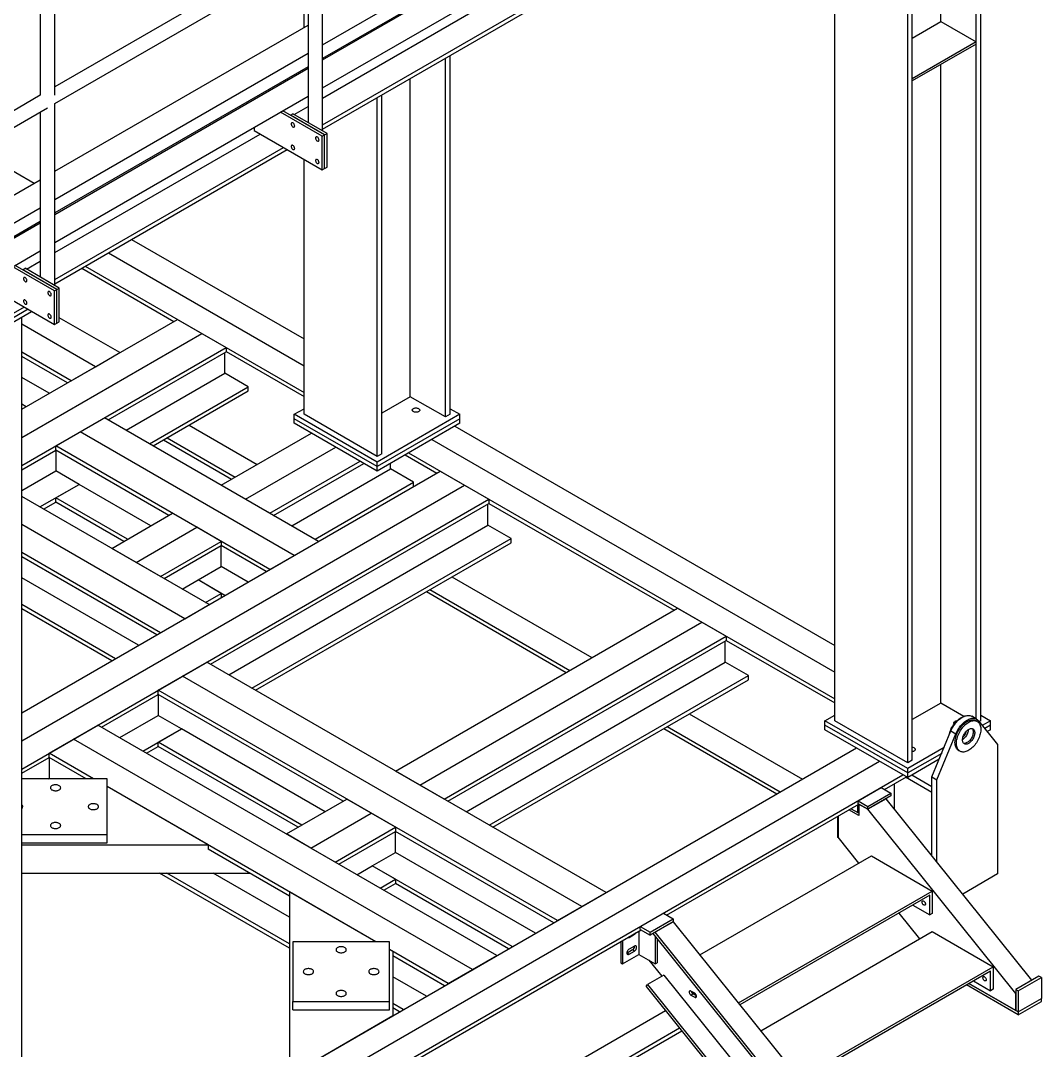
# Model space of a CAD drawing. Header units: millimetres. Extents: x 0 to 16187, y -20471 to 6290.
# Drawn here: x 320.3 to 468.6, y 1757.3 to 1906.9 of the extents above; entities that cross this region are included whole.
import ezdxf

# ---------------------------------------------------------------- set-up
doc = ezdxf.new("R2010")
doc.units = ezdxf.units.MM

msp = doc.modelspace()

# ---------------------------------------------------------------- linework, layer by layer
at = {"color": 7, "linetype": 'Continuous', "lineweight": 25}
for p, q in [((459.76472, 1805.19627), (459.76472, 1944.17165)), ((459.09297, 1805.47382), (459.09297, 1943.78385)), ((449.82987, 1799.461), (449.82987, 1938.43638)), ((449.15812, 1799.07321), (449.15812, 1938.04858)), ((438.55152, 1805.19627), (438.55152, 1932.00764)), ((364.163, 1903.35227), (400.94387, 1924.58541)), ((400.94387, 1922.61063), (364.163, 1901.37749)), ((364.163, 1901.17339), (400.94387, 1922.40653)), ((453.98412, 1906.72249), (453.98412, 1920.82919)), ((362.053, 1918.48021), (325.27212, 1897.24706)), ((364.163, 1897.09068), (400.94387, 1918.32383)), ((364.163, 1890.86198), (364.163, 1917.26193)), ((325.27212, 1894.81071), (363.10791, 1916.65284)), ((361.47688, 1905.88364), (361.47688, 1915.71127)), ((362.053, 1916.04385), (362.053, 1892.08006)), ((325.27212, 1896.02898), (325.27212, 1915.22423)), ((323.16212, 1914.00615), (323.16212, 1896.02898)), ((364.163, 1895.61557), (393.98626, 1912.83217)), ((364.163, 1891.71722), (397.36269, 1910.883)), ((364.163, 1891.10482), (397.89311, 1910.5768)), ((449.82987, 1904.32429), (453.98412, 1906.72249)), ((453.98412, 1906.72249), (459.09297, 1903.77322)), ((325.27212, 1884.98308), (362.053, 1906.21623)), ((459.09297, 1903.77322), (449.82987, 1898.42575)), ((459.09297, 1903.4466), (459.09297, 1903.77322)), ((459.09297, 1903.4466), (449.82987, 1898.09913)), ((325.27212, 1880.90104), (362.053, 1902.13419)), ((382.01833, 1849.30271), (382.01833, 1901.41248)), ((382.69008, 1849.69051), (382.69008, 1901.80028)), ((362.053, 1900.15941), (325.27212, 1878.92626)), ((325.27212, 1878.72216), (362.053, 1899.95531)), ((453.98412, 1807.75775), (453.98412, 1900.49733)), ((376.90949, 1852.25199), (376.90949, 1898.46321)), ((449.82987, 1898.09913), (449.82987, 1898.42575)), ((323.16212, 1896.02898), (312.86616, 1890.08525)), ((325.27212, 1874.63946), (362.053, 1895.8726)), ((325.27212, 1868.41076), (325.27212, 1894.81071)), ((372.08348, 1843.56745), (372.08348, 1895.67722)), ((372.75523, 1843.95524), (372.75523, 1896.06501)), ((313.92108, 1888.25789), (324.21704, 1894.20162)), ((323.16212, 1893.59263), (323.16212, 1869.62884)), ((364.11085, 1890.07568), (358.06109, 1893.56813)), ((364.46441, 1890.27978), (358.41465, 1893.77223)), ((359.51466, 1893.13721), (359.86821, 1893.34131)), ((364.81796, 1890.48388), (359.86821, 1893.34131)), ((360.04582, 1893.23878), (362.053, 1894.39749)), ((364.46441, 1890.27978), (359.51466, 1893.13721)), ((325.27212, 1873.16435), (355.09538, 1890.38095)), ((354.21136, 1891.34572), (354.21136, 1890.89129)), ((354.21136, 1890.89129), (364.11085, 1885.17643)), ((364.11085, 1890.07568), (364.46441, 1890.27978)), ((364.46441, 1890.27978), (364.81796, 1890.48388)), ((364.46441, 1885.38053), (364.46441, 1890.27978)), ((364.81796, 1885.58464), (364.81796, 1890.48388)), ((364.11085, 1885.17643), (364.11085, 1890.07568)), ((313.76593, 1888.17311), (322.28197, 1883.2569)), ((325.27212, 1869.266), (358.47182, 1888.43178)), ((325.27212, 1868.65359), (359.00224, 1888.12557)), ((361.47688, 1849.69051), (361.47688, 1886.69699)), ((364.11085, 1885.17643), (364.46441, 1885.38053)), ((364.46441, 1885.38053), (364.81796, 1885.58464)), ((309.85808, 1876.08475), (323.16212, 1883.76501)), ((308.57999, 1871.26488), (323.16212, 1879.68297)), ((323.16212, 1877.70819), (313.21684, 1871.9669)), ((313.39362, 1871.86485), (323.16212, 1877.50409)), ((336.42526, 1875.09216), (361.47688, 1860.63016)), ((313.39362, 1867.78214), (323.16212, 1873.42138)), ((333.05943, 1873.14911), (361.47688, 1856.74406)), ((325.21998, 1867.62445), (319.17022, 1871.1169)), ((325.57353, 1867.82856), (319.52377, 1871.32101)), ((320.62379, 1870.68598), (320.97734, 1870.89009)), ((325.92709, 1868.03266), (320.97734, 1870.89009)), ((321.15495, 1870.78755), (323.16212, 1871.94627)), ((329.18086, 1870.91006), (342.56523, 1863.18343)), ((329.6936, 1871.20606), (361.47688, 1852.85796)), ((325.57353, 1867.82856), (320.62379, 1870.68598)), ((315.32048, 1868.44007), (325.21998, 1862.72521)), ((325.57353, 1867.82856), (325.92709, 1868.03266)), ((325.92709, 1863.13341), (325.92709, 1868.03266)), ((325.21998, 1867.62445), (325.57353, 1867.82856)), ((325.21998, 1862.72521), (325.21998, 1867.62445)), ((325.57353, 1862.92931), (325.57353, 1867.82856)), ((320.81847, 1865.26615), (309.85808, 1858.93885)), ((321.38425, 1864.93953), (309.85808, 1858.28562)), ((321.8789, 1864.57185), (309.85808, 1857.63239)), ((320.46469, 1724.78007), (320.46469, 1863.75545)), ((320.46469, 1850.42506), (343.07796, 1863.47943)), ((321.8789, 1864.57185), (321.8789, 1864.65397)), ((334.71289, 1858.65038), (325.92709, 1863.72231)), ((343.07796, 1863.47943), (346.6135, 1861.43841)), ((331.17735, 1856.60935), (320.46469, 1862.79365)), ((325.21998, 1862.72521), (325.57353, 1862.92931)), ((325.57353, 1862.92931), (325.92709, 1863.13341)), ((320.46469, 1846.34302), (346.6135, 1861.43841)), ((346.6135, 1861.43841), (350.14903, 1859.39739)), ((320.46469, 1842.26098), (350.14903, 1859.39739)), ((350.14903, 1859.39739), (350.14903, 1858.78498)), ((327.64182, 1854.56833), (320.46469, 1858.71161)), ((327.1114, 1854.26213), (320.46469, 1858.0992)), ((331.17735, 1856.60935), (334.71289, 1858.65038)), ((333.01592, 1848.89425), (350.14903, 1858.78498)), ((349.97932, 1855.64477), (349.97932, 1858.68701)), ((350.14903, 1858.8054), (361.47688, 1852.26597)), ((327.64182, 1854.56833), (331.17735, 1856.60935)), ((324.47645, 1852.74101), (320.46469, 1855.05695)), ((335.65087, 1847.37312), (349.97932, 1855.64477)), ((353.35576, 1853.69559), (349.97932, 1855.64477)), ((339.0273, 1845.42395), (353.35576, 1853.69559)), ((339.55772, 1845.11775), (353.35576, 1853.08319)), ((353.35576, 1853.08319), (353.35576, 1853.69559)), ((376.90949, 1852.25199), (372.75523, 1849.85379)), ((382.01833, 1849.30271), (376.90949, 1852.25199)), ((321.10002, 1850.79183), (320.46469, 1851.1586)), ((320.5696, 1850.48563), (320.46469, 1850.5462)), ((360.06267, 1849.69051), (361.47688, 1850.50692)), ((382.69008, 1850.50692), (384.1043, 1849.69051)), ((328.94997, 1847.15943), (332.4855, 1849.20045)), ((363.5982, 1831.23947), (332.4855, 1849.20045)), ((360.06267, 1849.03728), (360.06267, 1849.69051)), ((372.08348, 1842.75104), (360.06267, 1849.69051)), ((372.08348, 1842.09781), (360.06267, 1849.03728)), ((360.06267, 1848.38404), (360.06267, 1849.03728)), ((372.08348, 1843.56745), (361.47688, 1849.69051)), ((384.1043, 1849.69051), (372.08348, 1842.75104)), ((384.1043, 1849.03728), (372.08348, 1842.09781)), ((382.69008, 1849.69051), (382.01833, 1849.30271)), ((384.1043, 1849.03728), (384.1043, 1849.69051)), ((384.1043, 1848.38404), (384.1043, 1849.03728)), ((325.41443, 1845.11841), (328.94997, 1847.15943)), ((360.06267, 1829.19845), (328.94997, 1847.15943)), ((344.7807, 1848.13291), (354.67904, 1842.41871)), ((349.45606, 1839.40355), (362.53754, 1846.95533)), ((372.08348, 1841.44457), (360.06267, 1848.38404)), ((384.1043, 1848.38404), (372.08348, 1841.44457)), ((383.39719, 1847.97584), (438.55152, 1816.13592)), ((341.06123, 1845.98571), (350.95958, 1840.27151)), ((341.57397, 1846.2817), (351.47231, 1840.56751)), ((380.03136, 1846.03279), (438.55152, 1812.24982)), ((320.46469, 1841.64858), (325.41443, 1844.506)), ((356.52713, 1827.15743), (325.41443, 1845.11841)), ((325.41443, 1844.506), (325.41443, 1845.11841)), ((341.85458, 1835.01531), (325.41443, 1844.506)), ((325.41443, 1844.506), (325.41443, 1841.46376)), ((352.9916, 1837.36253), (366.07307, 1844.91431)), ((372.75523, 1843.95524), (372.08348, 1843.56745)), ((376.66553, 1844.08974), (438.55152, 1808.36372)), ((356.52713, 1835.32151), (369.60861, 1842.87329)), ((357.05755, 1835.01531), (370.13902, 1842.56709)), ((372.08348, 1842.09781), (372.08348, 1842.75104)), ((374.02095, 1841.76583), (374.02095, 1842.56305)), ((376.1528, 1843.79374), (380.74899, 1841.14041)), ((320.46469, 1838.60633), (325.41443, 1841.46376)), ((320.46469, 1806.33903), (381.26173, 1841.43641)), ((328.79087, 1839.51458), (325.41443, 1841.46376)), ((359.6925, 1833.49419), (374.02095, 1841.76583)), ((372.08348, 1841.44457), (372.08348, 1842.09781)), ((377.39739, 1839.81665), (374.02095, 1841.76583)), ((381.26173, 1841.43641), (384.79726, 1839.39539)), ((323.1174, 1836.23936), (328.79087, 1839.51458)), ((325.41443, 1837.56541), (328.79087, 1839.51458)), ((339.21963, 1833.49419), (328.79087, 1839.51458)), ((363.06893, 1831.54501), (377.39739, 1839.81665)), ((377.39739, 1839.20557), (377.39739, 1839.81665)), ((320.46469, 1802.25698), (384.79726, 1839.39539)), ((352.9916, 1837.36253), (349.45606, 1839.40355)), ((384.79726, 1839.39539), (388.3328, 1837.35437)), ((347.6883, 1822.05488), (320.46469, 1837.77074)), ((320.46469, 1798.17494), (388.3328, 1837.35437)), ((323.64782, 1835.93316), (325.41443, 1836.953)), ((335.8432, 1831.54501), (325.41443, 1837.56541)), ((325.41443, 1836.953), (325.41443, 1837.56541)), ((335.31278, 1831.23881), (325.41443, 1836.953)), ((347.90052, 1813.40091), (388.3328, 1836.74196)), ((356.52713, 1835.32151), (352.9916, 1837.36253)), ((388.16309, 1833.60175), (388.16309, 1836.64399)), ((388.3328, 1837.35437), (388.3328, 1836.74196)), ((388.3328, 1836.76238), (415.22045, 1821.24047)), ((333.54616, 1830.21896), (342.385, 1835.32151)), ((345.92053, 1833.28049), (342.385, 1835.32151)), ((344.15276, 1820.01386), (320.46469, 1833.6887)), ((350.53547, 1811.87978), (388.16309, 1833.60175)), ((391.53952, 1831.65257), (388.16309, 1833.60175)), ((337.0817, 1828.17794), (345.92053, 1833.28049)), ((349.45606, 1831.23947), (345.92053, 1833.28049)), ((340.61723, 1826.13692), (349.45606, 1831.23947)), ((341.14765, 1825.83072), (349.45606, 1830.62707)), ((349.45606, 1831.23947), (349.45606, 1830.62707)), ((349.45606, 1827.58482), (349.45606, 1830.62707)), ((355.99672, 1826.85123), (349.45606, 1830.62707)), ((353.9119, 1809.93061), (391.53952, 1831.65257)), ((354.44232, 1809.6244), (391.53952, 1831.04017)), ((360.06267, 1829.19845), (363.5982, 1831.23947)), ((391.53952, 1831.04017), (391.53952, 1831.65257)), ((340.61723, 1817.97284), (320.46469, 1829.60666)), ((340.08681, 1817.66664), (320.46469, 1828.99425)), ((337.0817, 1828.17794), (333.54616, 1830.21896)), ((356.52713, 1827.15743), (360.06267, 1829.19845)), ((340.61723, 1826.13692), (337.0817, 1828.17794)), ((346.07963, 1825.63564), (349.45606, 1827.58482)), ((353.36177, 1825.33011), (349.45606, 1827.58482)), ((382.96446, 1826.08989), (403.29263, 1814.35468)), ((337.45186, 1816.14551), (320.46469, 1825.952)), ((343.7826, 1824.3096), (346.07963, 1825.63564)), ((349.45606, 1823.68647), (346.07963, 1825.63564)), ((349.98533, 1823.38093), (346.07963, 1825.63564)), ((347.15903, 1822.36042), (349.45606, 1823.68647)), ((349.45606, 1823.68647), (349.45606, 1823.07539)), ((379.245, 1823.94269), (399.57317, 1812.20748)), ((379.75773, 1824.23868), (400.0859, 1812.50348)), ((334.07543, 1814.19634), (320.46469, 1822.05365)), ((344.15276, 1820.01386), (347.6883, 1822.05488)), ((374.77049, 1797.8892), (415.73318, 1821.53646)), ((415.73318, 1821.53646), (419.26872, 1819.49544)), ((333.54501, 1813.89014), (320.46469, 1821.44125)), ((340.61723, 1817.97284), (344.15276, 1820.01386)), ((378.30602, 1795.84818), (419.26872, 1819.49544)), ((419.26872, 1819.49544), (422.80425, 1817.45442)), ((381.84156, 1793.80716), (422.80425, 1817.45442)), ((422.80425, 1817.45442), (422.80425, 1816.84202)), ((382.37197, 1793.50096), (422.80425, 1816.84202)), ((422.63455, 1813.7018), (422.63455, 1816.74405)), ((422.80425, 1816.86243), (438.55152, 1807.77173)), ((343.83457, 1811.66609), (347.3701, 1813.70711)), ((405.33871, 1780.24254), (347.3701, 1813.70711)), ((385.00692, 1791.97983), (422.63455, 1813.7018)), ((426.01098, 1811.75262), (422.63455, 1813.7018)), ((340.29903, 1809.62507), (343.83457, 1811.66609)), ((401.80318, 1778.20152), (343.83457, 1811.66609)), ((388.38336, 1790.03066), (426.01098, 1811.75262)), ((388.91377, 1789.72446), (426.01098, 1811.14022)), ((426.01098, 1811.14022), (426.01098, 1811.75262)), ((398.26765, 1776.1605), (340.29903, 1809.62507)), ((340.29903, 1809.01266), (340.29903, 1809.62507)), ((332.06132, 1804.25713), (340.29903, 1809.01266)), ((367.169, 1793.50096), (340.29903, 1809.01266)), ((340.29903, 1809.01266), (340.29903, 1805.97041)), ((453.98412, 1807.75775), (449.82987, 1805.35955)), ((457.33286, 1805.82456), (453.98412, 1807.75775)), ((334.69627, 1802.73601), (340.29903, 1805.97041)), ((343.67547, 1804.02124), (340.29903, 1805.97041)), ((417.43592, 1806.18994), (433.86086, 1796.70802)), ((437.13731, 1805.19627), (438.55152, 1806.01267)), ((449.15812, 1798.2568), (437.13731, 1805.19627)), ((437.13731, 1804.54303), (437.13731, 1805.19627)), ((449.15812, 1799.07321), (438.55152, 1805.19627)), ((459.17032, 1805.42917), (458.46321, 1805.83737)), ((459.25746, 1805.09019), (459.04533, 1805.21266)), ((459.43983, 1805.19534), (462.21485, 1801.72024)), ((459.76472, 1805.19627), (459.54183, 1805.0676)), ((459.76472, 1806.01267), (461.17894, 1805.19627)), ((461.17894, 1805.19627), (459.98806, 1804.50879)), ((461.17894, 1804.54303), (461.17894, 1805.19627)), ((327.99537, 1802.52232), (331.53091, 1804.56334)), ((389.49952, 1771.09877), (331.53091, 1804.56334)), ((338.07271, 1800.78684), (343.67547, 1804.02124)), ((340.29903, 1802.07207), (343.67547, 1804.02124)), ((364.53405, 1791.97983), (343.67547, 1804.02124)), ((413.71645, 1804.04274), (430.14139, 1794.56082)), ((414.22919, 1804.33873), (430.65413, 1794.85682)), ((437.13731, 1803.8898), (437.13731, 1804.54303)), ((449.15812, 1797.60356), (437.13731, 1804.54303)), ((449.15812, 1796.95033), (437.13731, 1803.8898)), ((452.66891, 1797.02589), (455.44393, 1803.70496)), ((455.44393, 1803.70496), (456.15103, 1803.29676)), ((461.17894, 1804.54303), (460.34511, 1804.06167)), ((461.17894, 1803.8898), (460.70215, 1803.61456)), ((461.17894, 1803.8898), (461.17894, 1804.54303)), ((324.45984, 1800.4813), (327.99537, 1802.52232)), ((385.96399, 1769.05775), (327.99537, 1802.52232)), ((361.15762, 1790.03066), (340.29903, 1802.07207)), ((340.29903, 1801.45966), (340.29903, 1802.07207)), ((453.37601, 1796.61769), (456.15103, 1803.29676)), ((457.3442, 1802.98252), (457.21019, 1802.90516)), ((320.46469, 1731.24581), (441.71936, 1801.24464)), ((338.60312, 1800.48063), (340.29903, 1801.45966)), ((360.6272, 1789.72446), (340.29903, 1801.45966)), ((454.44946, 1801.31142), (449.15812, 1798.2568)), ((456.54553, 1800.88241), (456.75766, 1800.75995)), ((462.21485, 1801.72024), (462.21485, 1782.9398)), ((320.46469, 1797.56254), (324.45984, 1799.86889)), ((320.46469, 1727.3597), (445.08519, 1799.30159)), ((324.45984, 1799.86889), (324.45984, 1800.4813)), ((330.91222, 1796.75642), (324.45984, 1800.4813)), ((329.85139, 1796.75642), (324.45984, 1799.86889)), ((324.45984, 1799.86889), (324.45984, 1796.82664)), ((454.09242, 1800.45207), (449.15812, 1797.60356)), ((453.73537, 1799.59272), (449.15812, 1796.95033)), ((449.82987, 1799.461), (449.15812, 1799.07321)), ((378.30602, 1795.84818), (374.77049, 1797.8892)), ((449.15812, 1797.60356), (449.15812, 1798.2568)), ((449.15812, 1796.95033), (449.15812, 1797.60356)), ((332.87908, 1796.75642), (320.46469, 1796.75642)), ((321.8789, 1724.29001), (448.45101, 1797.35854)), ((324.33819, 1796.75642), (324.45984, 1796.82664)), ((324.58149, 1796.75642), (324.45984, 1796.82664)), ((332.87908, 1788.67439), (332.87908, 1796.75642)), ((445.78177, 1795.22562), (448.96375, 1797.06254)), ((452.66891, 1794.78034), (448.83967, 1796.99091)), ((452.66891, 1795.59675), (449.74115, 1797.28691)), ((452.66891, 1797.02589), (453.37601, 1796.61769)), ((452.66891, 1785.59482), (452.66891, 1797.02589)), ((453.37601, 1784.71519), (453.37601, 1796.61769)), ((347.53388, 1787.16093), (332.87908, 1795.62097)), ((371.90169, 1773.0937), (332.87908, 1795.62097)), ((381.84156, 1793.80716), (378.30602, 1795.84818)), ((441.95801, 1793.55509), (445.31677, 1795.49406)), ((443.37223, 1792.73868), (446.73098, 1794.67765)), ((445.31677, 1795.49406), (446.73098, 1794.67765)), ((446.73098, 1794.67765), (446.73098, 1794.26938)), ((447.18883, 1796.0379), (447.18883, 1792.41199)), ((358.9313, 1788.74543), (367.69942, 1793.80716)), ((371.23495, 1791.76614), (367.69942, 1793.80716)), ((414.13874, 1776.95849), (442.0623, 1793.07842)), ((441.95801, 1793.14682), (441.95801, 1793.55509)), ((441.95801, 1793.55509), (443.37223, 1792.73868)), ((441.95801, 1793.14682), (443.37223, 1792.33041)), ((442.0623, 1793.08661), (442.0623, 1791.41271)), ((443.37223, 1792.33041), (442.0623, 1793.08661)), ((446.73098, 1794.26938), (443.37223, 1792.33041)), ((446.02388, 1793.86118), (443.37223, 1792.33041)), ((467.20431, 1767.51291), (446.02388, 1793.86118)), ((362.46683, 1786.70441), (371.23495, 1791.76614)), ((374.77049, 1789.72512), (371.23495, 1791.76614)), ((442.0623, 1791.41271), (440.6196, 1792.24556)), ((442.0623, 1791.75968), (440.92012, 1792.41905)), ((441.00164, 1792.39208), (440.93752, 1792.4291)), ((440.98424, 1792.38203), (441.00164, 1792.39208)), ((441.93856, 1791.83111), (441.93856, 1793.00698)), ((443.37223, 1792.33041), (443.37223, 1792.73868)), ((464.8665, 1765.59174), (443.37223, 1792.33041)), ((439.00407, 1788.25847), (439.00407, 1791.31294)), ((439.0571, 1791.34355), (439.0571, 1788.26979)), ((320.46469, 1788.67439), (332.87908, 1788.67439)), ((332.87908, 1787.44958), (332.87908, 1788.67439)), ((362.46683, 1786.70441), (358.9313, 1788.74543)), ((366.00236, 1784.66339), (374.77049, 1789.72512)), ((366.53278, 1784.35719), (374.77049, 1789.11271)), ((374.77049, 1789.72512), (374.77049, 1789.11271)), ((374.77049, 1786.07047), (374.77049, 1789.11271)), ((397.73723, 1775.8543), (374.77049, 1789.11271)), ((320.46469, 1787.44958), (332.87908, 1787.44958)), ((320.46469, 1787.16093), (347.53388, 1787.16093)), ((347.53388, 1787.16093), (347.53388, 1786.54853)), ((439.11999, 1788.19155), (439.00407, 1788.25847)), ((442.07506, 1784.51547), (439.0571, 1788.26979)), ((359.36855, 1779.71652), (347.53388, 1786.54853)), ((366.00236, 1784.66339), (362.46683, 1786.70441)), ((371.39405, 1784.12129), (374.77049, 1786.07047)), ((395.10228, 1774.33317), (374.77049, 1786.07047)), ((369.16773, 1782.83606), (371.39405, 1784.12129)), ((374.77049, 1782.17212), (371.39405, 1784.12129)), ((391.72584, 1772.384), (371.39405, 1784.12129)), ((418.9677, 1771.17588), (443.88183, 1785.5585)), ((443.88183, 1785.5585), (452.72067, 1780.45595)), ((320.46469, 1783.07823), (353.54527, 1783.07823)), ((359.36855, 1772.16352), (340.46167, 1783.07823)), ((359.36855, 1772.77592), (341.5225, 1783.07823)), ((359.36855, 1776.67427), (348.27537, 1783.07823)), ((462.21485, 1782.9398), (457.15245, 1780.01734)), ((372.54416, 1780.88689), (374.77049, 1782.17212)), ((373.07458, 1780.58069), (374.77049, 1781.55971)), ((374.77049, 1782.17212), (374.77049, 1781.55971)), ((391.19543, 1772.0778), (374.77049, 1781.55971)), ((371.90169, 1773.0937), (359.36855, 1780.32893)), ((359.36855, 1780.32893), (359.36855, 1753.70453)), ((401.80318, 1778.20152), (405.33871, 1780.24254)), ((424.57097, 1764.20547), (452.72067, 1780.45595)), ((452.36712, 1779.84358), (424.79513, 1763.92661)), ((452.36712, 1776.98569), (452.36712, 1779.84358)), ((452.72067, 1780.45595), (452.72067, 1777.18979)), ((398.26765, 1776.1605), (401.80318, 1778.20152)), ((449.89184, 1778.41463), (452.36712, 1776.98569)), ((410.31498, 1775.28796), (413.67374, 1777.22693)), ((413.67374, 1777.22693), (415.08795, 1776.41052)), ((450.91389, 1773.52005), (447.90249, 1777.26621)), ((452.72067, 1777.18979), (452.36712, 1776.98569)), ((410.31498, 1775.28796), (411.7292, 1774.47155)), ((410.31498, 1774.87969), (410.31498, 1775.28796)), ((411.7292, 1774.47155), (415.08795, 1776.41052)), ((415.08795, 1776.00225), (411.7292, 1774.06328)), ((412.4363, 1774.47149), (415.08795, 1776.00225)), ((415.08795, 1776.41052), (415.08795, 1776.00225)), ((415.08795, 1776.00225), (436.26839, 1749.65399)), ((321.8789, 1723.69802), (410.42637, 1774.81539)), ((408.68686, 1773.73715), (408.62274, 1773.77417)), ((408.68686, 1773.73715), (409.46468, 1774.18618)), ((409.46468, 1774.18618), (409.40056, 1774.22319)), ((410.11876, 1774.6378), (410.11876, 1771.25677)), ((410.31498, 1774.87969), (411.7292, 1774.06328)), ((411.7292, 1774.06328), (411.7292, 1774.47155)), ((412.13863, 1774.29964), (433.31907, 1747.95138)), ((412.4363, 1774.47149), (433.61674, 1748.12322)), ((412.48756, 1773.86557), (412.48756, 1769.88929)), ((427.80654, 1760.18045), (452.72067, 1774.56308)), ((452.72067, 1774.56308), (461.5595, 1769.46053)), ((373.86855, 1773.0937), (359.86855, 1773.0937)), ((359.86855, 1773.0937), (359.86855, 1764.43438)), ((373.86855, 1764.43438), (373.86855, 1773.0937)), ((407.4671, 1773.10704), (407.4671, 1770.05257)), ((407.74995, 1773.27032), (407.74995, 1769.88929)), ((409.46468, 1772.47144), (408.68686, 1772.02242)), ((412.77041, 1773.51372), (412.77041, 1770.05257)), ((374.36855, 1771.66961), (373.86855, 1771.95826)), ((382.42845, 1767.01673), (373.86855, 1771.95826)), ((374.36855, 1771.66961), (374.36855, 1762.36385)), ((381.89804, 1766.71053), (374.36855, 1771.05721)), ((385.96399, 1769.05775), (389.49952, 1771.09877)), ((407.74995, 1769.88929), (410.11876, 1771.25677)), ((408.40402, 1771.45081), (408.37349, 1771.43488)), ((409.18184, 1771.89984), (408.40402, 1771.45081)), ((408.68686, 1771.28753), (408.40402, 1771.45081)), ((408.68686, 1771.28753), (409.46468, 1771.73655)), ((409.46468, 1771.73655), (409.18184, 1771.89984)), ((410.11876, 1771.25677), (412.48756, 1769.88929)), ((407.4671, 1770.05257), (407.74995, 1769.88929)), ((411.54545, 1770.43316), (413.43979, 1768.07662)), ((412.48756, 1769.88929), (412.77041, 1770.05257)), ((433.4098, 1753.21005), (461.5595, 1769.46053)), ((461.5595, 1769.46053), (461.5595, 1766.19436)), ((379.26309, 1765.1894), (374.36855, 1768.01496)), ((382.42845, 1767.01673), (385.96399, 1769.05775)), ((413.73746, 1768.24846), (411.38633, 1766.89118)), ((413.73746, 1768.24846), (426.68822, 1752.13785)), ((461.20595, 1768.84815), (433.63397, 1752.93119)), ((461.20595, 1765.99026), (461.20595, 1768.84815)), ((468.22525, 1768.10229), (464.8665, 1766.16332)), ((465.22005, 1765.95922), (468.57881, 1767.89819)), ((468.57881, 1767.89819), (468.22525, 1768.10229)), ((468.57881, 1767.89819), (468.57881, 1764.83616)), ((411.18304, 1766.60193), (411.38633, 1766.89118)), ((411.18304, 1766.60193), (423.52391, 1751.25)), ((411.38633, 1766.89118), (424.33709, 1750.78057)), ((465.22005, 1762.48892), (457.70515, 1766.82718)), ((465.22005, 1762.89719), (458.05876, 1767.03132)), ((458.05876, 1767.03132), (464.8665, 1763.10129)), ((458.73067, 1767.41921), (461.20595, 1765.99026)), ((461.5595, 1766.19436), (461.20595, 1765.99026)), ((464.8665, 1766.16332), (465.22005, 1765.95922)), ((464.8665, 1766.16332), (464.8665, 1763.10129)), ((418.23154, 1765.60725), (417.66585, 1765.93381)), ((417.66585, 1765.36223), (417.96637, 1765.53572)), ((417.66585, 1765.36223), (418.23154, 1765.03567)), ((418.47329, 1765.24308), (417.96637, 1765.53572)), ((418.23154, 1765.03567), (418.47902, 1765.17854)), ((464.8665, 1763.10129), (464.8665, 1765.59174)), ((465.22005, 1765.95922), (465.22005, 1762.89719)), ((465.22005, 1762.89719), (468.57881, 1764.83616)), ((468.57881, 1764.42789), (468.57881, 1764.83616)), ((359.86855, 1764.43438), (373.86855, 1764.43438)), ((359.86855, 1763.20957), (359.86855, 1764.43438)), ((359.86855, 1763.20957), (373.86855, 1763.20957)), ((373.86855, 1763.20957), (373.86855, 1764.43438)), ((375.88665, 1763.24023), (374.36855, 1764.11661)), ((375.35624, 1762.93402), (374.36855, 1763.5042)), ((465.22005, 1762.48892), (468.57881, 1764.42789)), ((322.91481, 1710.52447), (413.99496, 1763.10393)), ((359.36855, 1753.70453), (374.36855, 1762.36385)), ((464.8665, 1763.10129), (465.22005, 1762.89719)), ((465.22005, 1762.89719), (465.22005, 1762.48892)), ((322.91481, 1706.82206), (416.02783, 1760.57506)), ((322.91481, 1706.23007), (416.35287, 1760.17071))]:
    msp.add_line(p, q, dxfattribs=at)
at = {"color": 7, "linetype": 'Continuous', "lineweight": 25, "flags": 128}
for points in [[(360.1157, 1891.56549), (360.10949, 1891.63266), (360.09119, 1891.70364), (360.06171, 1891.77485), (360.02252, 1891.84272), (359.97559, 1891.90386), (359.92328, 1891.95519), (359.86821, 1891.99415), (359.81314, 1892.01878), (359.76083, 1892.02784), (359.71391, 1892.02088), (359.67472, 1891.99825), (359.64523, 1891.96108), (359.62693, 1891.91124), (359.62072, 1891.85123), (359.62693, 1891.78406), (359.64523, 1891.71308), (359.67472, 1891.64187), (359.71391, 1891.574), (359.76083, 1891.51286), (359.81314, 1891.46153), (359.86821, 1891.42257), (359.92328, 1891.39794), (359.97559, 1891.38888), (360.02252, 1891.39584), (360.06171, 1891.41847), (360.09119, 1891.45564), (360.10949, 1891.50548), (360.1157, 1891.56549)], [(363.65123, 1889.52447), (363.64503, 1889.59164), (363.62672, 1889.66262), (363.59724, 1889.73383), (363.55805, 1889.8017), (363.51113, 1889.86284), (363.45882, 1889.91417), (363.40375, 1889.95313), (363.34867, 1889.97776), (363.29636, 1889.98682), (363.24944, 1889.97986), (363.21025, 1889.95723), (363.18077, 1889.92006), (363.16246, 1889.87022), (363.15626, 1889.81021), (363.16246, 1889.74303), (363.18077, 1889.67206), (363.21025, 1889.60085), (363.24944, 1889.53298), (363.29636, 1889.47184), (363.34867, 1889.42051), (363.40375, 1889.38155), (363.45882, 1889.35692), (363.51113, 1889.34786), (363.55805, 1889.35482), (363.59724, 1889.37745), (363.62672, 1889.41462), (363.64503, 1889.46446), (363.65123, 1889.52447)], [(360.1157, 1888.29933), (360.10949, 1888.3665), (360.09119, 1888.43747), (360.06171, 1888.50868), (360.02252, 1888.57656), (359.97559, 1888.63769), (359.92328, 1888.68903), (359.86821, 1888.72799), (359.81314, 1888.75261), (359.76083, 1888.76167), (359.71391, 1888.75471), (359.67472, 1888.73208), (359.64523, 1888.69492), (359.62693, 1888.64508), (359.62072, 1888.58507), (359.62693, 1888.51789), (359.64523, 1888.44692), (359.67472, 1888.37571), (359.71391, 1888.30784), (359.76083, 1888.2467), (359.81314, 1888.19536), (359.86821, 1888.15641), (359.92328, 1888.13178), (359.97559, 1888.12272), (360.02252, 1888.12968), (360.06171, 1888.15231), (360.09119, 1888.18947), (360.10949, 1888.23931), (360.1157, 1888.29933)], [(363.65123, 1886.25831), (363.64503, 1886.32548), (363.62672, 1886.39645), (363.59724, 1886.46766), (363.55805, 1886.53554), (363.51113, 1886.59667), (363.45882, 1886.64801), (363.40375, 1886.68697), (363.34867, 1886.71159), (363.29636, 1886.72065), (363.24944, 1886.71369), (363.21025, 1886.69106), (363.18077, 1886.6539), (363.16246, 1886.60406), (363.15626, 1886.54405), (363.16246, 1886.47687), (363.18077, 1886.4059), (363.21025, 1886.33469), (363.24944, 1886.26682), (363.29636, 1886.20568), (363.34867, 1886.15434), (363.40375, 1886.11539), (363.45882, 1886.09076), (363.51113, 1886.0817), (363.55805, 1886.08866), (363.59724, 1886.11129), (363.62672, 1886.14845), (363.64503, 1886.19829), (363.65123, 1886.25831)], [(321.22483, 1869.11427), (321.21862, 1869.18144), (321.20032, 1869.25241), (321.17083, 1869.32362), (321.13164, 1869.3915), (321.08472, 1869.45263), (321.03241, 1869.50397), (320.97734, 1869.54293), (320.92227, 1869.56755), (320.86996, 1869.57661), (320.82303, 1869.56965), (320.78385, 1869.54703), (320.75436, 1869.50986), (320.73606, 1869.46002), (320.72985, 1869.40001), (320.73606, 1869.33283), (320.75436, 1869.26186), (320.78385, 1869.19065), (320.82303, 1869.12278), (320.86996, 1869.06164), (320.92227, 1869.0103), (320.97734, 1868.97135), (321.03241, 1868.94672), (321.08472, 1868.93766), (321.13164, 1868.94462), (321.17083, 1868.96725), (321.20032, 1869.00441), (321.21862, 1869.05425), (321.22483, 1869.11427)], [(324.76036, 1867.07325), (324.75416, 1867.14042), (324.73585, 1867.21139), (324.70637, 1867.2826), (324.66718, 1867.35048), (324.62025, 1867.41161), (324.56794, 1867.46295), (324.51287, 1867.50191), (324.4578, 1867.52653), (324.40549, 1867.53559), (324.35857, 1867.52863), (324.31938, 1867.506), (324.28989, 1867.46884), (324.27159, 1867.419), (324.26539, 1867.35899), (324.27159, 1867.29181), (324.28989, 1867.22084), (324.31938, 1867.14963), (324.35857, 1867.08176), (324.40549, 1867.02062), (324.4578, 1866.96928), (324.51287, 1866.93033), (324.56794, 1866.9057), (324.62025, 1866.89664), (324.66718, 1866.9036), (324.70637, 1866.92623), (324.73585, 1866.96339), (324.75416, 1867.01323), (324.76036, 1867.07325)], [(321.22483, 1865.8481), (321.21862, 1865.91528), (321.20032, 1865.98625), (321.17083, 1866.05746), (321.13164, 1866.12533), (321.08472, 1866.18647), (321.03241, 1866.23781), (320.97734, 1866.27676), (320.92227, 1866.30139), (320.86996, 1866.31045), (320.82303, 1866.30349), (320.78385, 1866.28086), (320.75436, 1866.2437), (320.73606, 1866.19386), (320.72985, 1866.13385), (320.73606, 1866.06667), (320.75436, 1865.9957), (320.78385, 1865.92449), (320.82303, 1865.85661), (320.86996, 1865.79548), (320.92227, 1865.74414), (320.97734, 1865.70518), (321.03241, 1865.68056), (321.08472, 1865.6715), (321.13164, 1865.67846), (321.17083, 1865.70109), (321.20032, 1865.73825), (321.21862, 1865.78809), (321.22483, 1865.8481)], [(324.76036, 1863.80708), (324.75416, 1863.87426), (324.73585, 1863.94523), (324.70637, 1864.01644), (324.66718, 1864.08431), (324.62025, 1864.14545), (324.56794, 1864.19679), (324.51287, 1864.23574), (324.4578, 1864.26037), (324.40549, 1864.26943), (324.35857, 1864.26247), (324.31938, 1864.23984), (324.28989, 1864.20268), (324.27159, 1864.15284), (324.26539, 1864.09282), (324.27159, 1864.02565), (324.28989, 1863.95468), (324.31938, 1863.88347), (324.35857, 1863.81559), (324.40549, 1863.75446), (324.4578, 1863.70312), (324.51287, 1863.66416), (324.56794, 1863.63954), (324.62025, 1863.63048), (324.66718, 1863.63744), (324.70637, 1863.66007), (324.73585, 1863.69723), (324.75416, 1863.74707), (324.76036, 1863.80708)], [(377.35143, 1850.0783), (377.28823, 1850.122), (377.23957, 1850.17151), (377.20701, 1850.22523), (377.19158, 1850.28146), (377.19379, 1850.33836), (377.21357, 1850.39413), (377.25028, 1850.44696), (377.30274, 1850.49516), (377.36927, 1850.53717), (377.44772, 1850.57166), (377.53557, 1850.5975), (377.63001, 1850.61387), (377.72799, 1850.62024), (377.82637, 1850.61641), (377.92199, 1850.60251), (378.01177, 1850.57896), (378.09282, 1850.54655), (378.16254, 1850.5063), (378.21869, 1850.45951), (378.25947, 1850.40768), (378.28356, 1850.35248), (378.2902, 1850.29569), (378.27916, 1850.23913), (378.2508, 1850.18461), (378.20603, 1850.13389), (378.1463, 1850.0886), (378.07352, 1850.0502), (377.99003, 1850.01991), (377.89852, 1849.99872), (377.80192, 1849.9873), (377.70334, 1849.98603), (377.60595, 1849.99493), (377.51288, 1850.01373), (377.42712, 1850.04182), (377.35143, 1850.0783)], [(455.14332, 1802.98145), (455.16396, 1803.09741), (455.20675, 1803.28579), (455.26126, 1803.47621), (455.32709, 1803.66735), (455.40378, 1803.85786), (455.4908, 1804.04641), (455.58754, 1804.23168), (455.69332, 1804.41236), (455.8074, 1804.5872), (455.92897, 1804.75495), (456.05719, 1804.91445), (456.19115, 1805.06458), (456.32992, 1805.20428), (456.47252, 1805.33258), (456.61795, 1805.44857), (456.76519, 1805.55144), (456.91321, 1805.64047), (457.06097, 1805.71504), (457.20744, 1805.77462), (457.26557, 1805.7942)], [(455.44393, 1803.70496), (455.53286, 1803.90533), (455.63189, 1804.10278), (455.74038, 1804.29603), (455.85763, 1804.48382), (455.98288, 1804.66492), (456.1153, 1804.83818), (456.25405, 1805.00245), (456.39822, 1805.15667), (456.54687, 1805.29985), (456.69904, 1805.43104), (456.85374, 1805.5494), (457.00996, 1805.65416), (457.16669, 1805.74464), (457.32291, 1805.82025), (457.47761, 1805.8805), (457.62978, 1805.92499), (457.77843, 1805.95345), (457.92259, 1805.96568), (458.06134, 1805.9616), (458.19377, 1805.94124), (458.31901, 1805.90474), (458.43627, 1805.85233), (458.46321, 1805.83737)], [(455.91929, 1804.74221), (455.88683, 1804.78525), (455.86274, 1804.84044), (455.8561, 1804.89724), (455.86714, 1804.9538), (455.8955, 1805.00832), (455.94027, 1805.05904), (456, 1805.10433), (456.07278, 1805.14273), (456.15627, 1805.17302), (456.24779, 1805.19421), (456.33025, 1805.2046)], [(456.02766, 1802.02702), (456.03386, 1802.20142), (456.05242, 1802.38175), (456.0832, 1802.56675), (456.12599, 1802.75512), (456.18049, 1802.94554), (456.24632, 1803.13668), (456.32302, 1803.3272), (456.41004, 1803.51575), (456.50678, 1803.70101), (456.61256, 1803.8817), (456.72664, 1804.05653), (456.84821, 1804.22429), (456.97643, 1804.38379), (457.11039, 1804.53392), (457.24916, 1804.67362), (457.39176, 1804.80192), (457.53719, 1804.91791), (457.68443, 1805.02078), (457.83245, 1805.10981), (457.98021, 1805.18437), (458.12668, 1805.24395), (458.27082, 1805.28812), (458.41162, 1805.31658), (458.54811, 1805.32912), (458.67931, 1805.32565), (458.80432, 1805.30621), (458.92225, 1805.27092), (459.03227, 1805.22004), (459.04533, 1805.21266)], [(456.15103, 1803.29676), (456.23996, 1803.49713), (456.33899, 1803.69458), (456.44749, 1803.88782), (456.56474, 1804.07561), (456.68998, 1804.25672), (456.82241, 1804.42997), (456.96116, 1804.59424), (457.10533, 1804.74847), (457.25398, 1804.89164), (457.40615, 1805.02283), (457.56084, 1805.1412), (457.71706, 1805.24596), (457.8738, 1805.33644), (458.03002, 1805.41204), (458.18471, 1805.47229), (458.33688, 1805.51679), (458.48553, 1805.54524), (458.6297, 1805.55747), (458.76845, 1805.5534), (458.90088, 1805.53304), (459.02612, 1805.49654), (459.14337, 1805.44413), (459.25187, 1805.37614), (459.3509, 1805.29303), (459.43983, 1805.19534)], [(456.2398, 1801.90456), (456.24599, 1802.07896), (456.26455, 1802.25929), (456.29533, 1802.44429), (456.33812, 1802.63266), (456.39263, 1802.82308), (456.45846, 1803.01422), (456.53515, 1803.20473), (456.62217, 1803.39329), (456.71892, 1803.57855), (456.82469, 1803.75924), (456.93877, 1803.93407), (457.06035, 1804.10183), (457.18856, 1804.26133), (457.32252, 1804.41146), (457.46129, 1804.55116), (457.60389, 1804.67945), (457.74932, 1804.79545), (457.89656, 1804.89832), (458.04458, 1804.98735), (458.19234, 1805.06191), (458.33881, 1805.12149), (458.48295, 1805.16566), (458.62376, 1805.19412), (458.76024, 1805.20665), (458.89145, 1805.20319), (459.01645, 1805.18375), (459.13438, 1805.14846), (459.2444, 1805.09758), (459.34575, 1805.03145), (459.43772, 1804.95056), (459.51965, 1804.85546), (459.59097, 1804.74681), (459.65119, 1804.62539), (459.69988, 1804.49204), (459.7367, 1804.3477), (459.76139, 1804.19338), (459.77378, 1804.03017), (459.77378, 1803.8592), (459.76139, 1803.68169), (459.7367, 1803.49886), (459.69988, 1803.31201), (459.65119, 1803.12245), (459.59097, 1802.9315), (459.51965, 1802.7405), (459.43772, 1802.55081), (459.34575, 1802.36373), (459.2444, 1802.1806), (459.13438, 1802.00268), (459.01645, 1801.83124), (458.89145, 1801.66746), (458.76024, 1801.51251), (458.62376, 1801.36747), (458.48295, 1801.23335), (458.33881, 1801.1111), (458.19234, 1801.00157), (458.04458, 1800.90554), (457.89656, 1800.82367), (457.74932, 1800.75654), (457.60389, 1800.70462), (457.46129, 1800.66828), (457.32252, 1800.64776), (457.18856, 1800.64322), (457.06035, 1800.65468), (456.93877, 1800.68207), (456.82469, 1800.7252), (456.71892, 1800.78375), (456.62217, 1800.85732), (456.53515, 1800.9454), (456.45846, 1801.04736), (456.39263, 1801.1625), (456.33812, 1801.28999), (456.29533, 1801.42896), (456.26455, 1801.57842), (456.24599, 1801.73732), (456.2398, 1801.90456)], [(457.12368, 1802.41482), (457.12988, 1802.53912), (457.14841, 1802.66883), (457.17899, 1802.80215), (457.22121, 1802.93719), (457.27446, 1803.07206), (457.33801, 1803.20487), (457.41096, 1803.33375), (457.49228, 1803.45689), (457.58083, 1803.57257), (457.67537, 1803.67915), (457.77458, 1803.77516), (457.87706, 1803.85922), (457.98137, 1803.93018), (458.08605, 1803.98702), (458.18962, 1804.02896), (458.29064, 1804.0554), (458.38769, 1804.06598), (458.4794, 1804.06054), (458.56449, 1804.03916), (458.64175, 1804.00214), (458.71012, 1803.95), (458.76862, 1803.88347), (458.81644, 1803.80349), (458.85291, 1803.71118), (458.87751, 1803.60783), (458.88989, 1803.4949), (458.88989, 1803.37397), (458.87751, 1803.24673), (458.85291, 1803.11498), (458.81644, 1802.98057), (458.76862, 1802.84538), (458.71012, 1802.7113), (458.64175, 1802.58023), (458.56449, 1802.454), (458.4794, 1802.33438), (458.38769, 1802.22305), (458.29064, 1802.12158), (458.18962, 1802.03138), (458.08605, 1801.95374), (457.98137, 1801.88972), (457.87706, 1801.84024), (457.77458, 1801.80599), (457.67537, 1801.78745), (457.58083, 1801.78488), (457.49228, 1801.79832), (457.41096, 1801.82757), (457.33801, 1801.87223), (457.27446, 1801.93167), (457.22121, 1802.00505), (457.17899, 1802.09135), (457.14841, 1802.18935), (457.12988, 1802.29768), (457.12368, 1802.41482)], [(457.97148, 1803.92406), (457.97065, 1803.90463), (457.95827, 1803.7774), (457.93367, 1803.64565), (457.89721, 1803.51124), (457.84939, 1803.37604), (457.79088, 1803.24197), (457.72252, 1803.1109), (457.64525, 1802.98466), (457.56016, 1802.86504), (457.46845, 1802.75372), (457.3714, 1802.65224), (457.27038, 1802.56205), (457.16681, 1802.4844), (457.12441, 1802.45674)], [(457.97148, 1803.92406), (457.97065, 1803.90463), (457.95827, 1803.7774), (457.93367, 1803.64565), (457.89721, 1803.51124), (457.84939, 1803.37604), (457.79088, 1803.24197), (457.72252, 1803.1109), (457.64525, 1802.98466), (457.56016, 1802.86504), (457.46845, 1802.75372), (457.3714, 1802.65224), (457.27038, 1802.56205), (457.16681, 1802.4844), (457.12441, 1802.45674)], [(458.51738, 1804.05316), (458.55649, 1804.00593), (458.60431, 1803.92595), (458.64078, 1803.83364), (458.66538, 1803.73029), (458.67776, 1803.61736), (458.67776, 1803.49643), (458.66538, 1803.36919), (458.64078, 1803.23745), (458.60431, 1803.10303), (458.55649, 1802.96784), (458.49799, 1802.83377), (458.42962, 1802.70269), (458.35235, 1802.57646), (458.26727, 1802.45684), (458.17556, 1802.34551), (458.07851, 1802.24404), (457.97749, 1802.15385), (457.87392, 1802.0762), (457.76924, 1802.01218), (457.66493, 1801.96271), (457.56245, 1801.92846), (457.46324, 1801.90992), (457.3687, 1801.90734), (457.28561, 1801.91944)], [(458.51738, 1804.05316), (458.55649, 1804.00593), (458.60431, 1803.92595), (458.64078, 1803.83364), (458.66538, 1803.73029), (458.67776, 1803.61736), (458.67776, 1803.49643), (458.66538, 1803.36919), (458.64078, 1803.23745), (458.60431, 1803.10303), (458.55649, 1802.96784), (458.49799, 1802.83377), (458.42962, 1802.70269), (458.35235, 1802.57646), (458.26727, 1802.45684), (458.17556, 1802.34551), (458.07851, 1802.24404), (457.97749, 1802.15385), (457.87392, 1802.0762), (457.76924, 1802.01218), (457.66493, 1801.96271), (457.56245, 1801.92846), (457.46324, 1801.90992), (457.3687, 1801.90734), (457.28561, 1801.91944)], [(450.07736, 1801.23669), (450.14055, 1801.19299), (450.18921, 1801.14348), (450.22178, 1801.08975), (450.2372, 1801.03353), (450.23499, 1800.97662), (450.21521, 1800.92086), (450.1785, 1800.86803), (450.12604, 1800.81983), (450.05952, 1800.77782), (449.98107, 1800.74333), (449.89321, 1800.71749), (449.82987, 1800.70534)], [(456.54553, 1800.88241), (456.50678, 1800.90621), (456.41004, 1800.97978), (456.32302, 1801.06786), (456.24632, 1801.16982), (456.18049, 1801.28496), (456.12599, 1801.41245), (456.0832, 1801.55142), (456.05242, 1801.70088), (456.03386, 1801.85979), (456.02766, 1802.02702)], [(326.12908, 1795.45752), (326.12029, 1795.52361), (326.09413, 1795.58815), (326.0512, 1795.64964), (325.99253, 1795.70661), (325.91947, 1795.75775), (325.83375, 1795.80185), (325.73737, 1795.83789), (325.63259, 1795.865), (325.52187, 1795.88257), (325.40781, 1795.89017), (325.29307, 1795.88763), (325.18034, 1795.87501), (325.07228, 1795.8526), (324.9714, 1795.82094), (324.88008, 1795.78075), (324.80046, 1795.73299), (324.7344, 1795.67877), (324.68345, 1795.61937), (324.64881, 1795.55617), (324.63128, 1795.49066), (324.63128, 1795.42438), (324.64881, 1795.35887), (324.68345, 1795.29567), (324.7344, 1795.23627), (324.80046, 1795.18205), (324.88008, 1795.13429), (324.9714, 1795.0941), (325.07228, 1795.06244), (325.18034, 1795.04003), (325.29307, 1795.02741), (325.40781, 1795.02487), (325.52187, 1795.03247), (325.63259, 1795.05004), (325.73737, 1795.07715), (325.83375, 1795.11319), (325.91947, 1795.15729), (325.99253, 1795.20843), (326.0512, 1795.2654), (326.09413, 1795.32689), (326.12029, 1795.39143), (326.12908, 1795.45752)], [(331.62908, 1792.7154), (331.62029, 1792.7815), (331.59413, 1792.84604), (331.5512, 1792.90752), (331.49253, 1792.9645), (331.41947, 1793.01564), (331.33375, 1793.05974), (331.23737, 1793.09577), (331.13259, 1793.12288), (331.02187, 1793.14045), (330.90781, 1793.14805), (330.79307, 1793.14551), (330.68034, 1793.13289), (330.57228, 1793.11049), (330.4714, 1793.07882), (330.38008, 1793.03864), (330.30046, 1792.99087), (330.2344, 1792.93666), (330.18345, 1792.87725), (330.14881, 1792.81406), (330.13128, 1792.74855), (330.13128, 1792.68226), (330.14881, 1792.61675), (330.18345, 1792.55355), (330.2344, 1792.49415), (330.30046, 1792.43993), (330.38008, 1792.39217), (330.4714, 1792.35199), (330.57228, 1792.32032), (330.68034, 1792.29791), (330.79307, 1792.28529), (330.90781, 1792.28276), (331.02187, 1792.29036), (331.13259, 1792.30792), (331.23737, 1792.33504), (331.33375, 1792.37107), (331.41947, 1792.41517), (331.49253, 1792.46631), (331.5512, 1792.52329), (331.59413, 1792.58477), (331.62029, 1792.64931), (331.62908, 1792.7154)], [(326.12908, 1789.97329), (326.12029, 1790.03938), (326.09413, 1790.10392), (326.0512, 1790.1654), (325.99253, 1790.22238), (325.91947, 1790.27352), (325.83375, 1790.31762), (325.73737, 1790.35365), (325.63259, 1790.38077), (325.52187, 1790.39833), (325.40781, 1790.40593), (325.29307, 1790.4034), (325.18034, 1790.39078), (325.07228, 1790.36837), (324.9714, 1790.3367), (324.88008, 1790.29652), (324.80046, 1790.24876), (324.7344, 1790.19454), (324.68345, 1790.13514), (324.64881, 1790.07194), (324.63128, 1790.00643), (324.63128, 1789.94014), (324.64881, 1789.87463), (324.68345, 1789.81144), (324.7344, 1789.75203), (324.80046, 1789.69782), (324.88008, 1789.65005), (324.9714, 1789.60987), (325.07228, 1789.5782), (325.18034, 1789.5558), (325.29307, 1789.54318), (325.40781, 1789.54064), (325.52187, 1789.54824), (325.63259, 1789.56581), (325.73737, 1789.59292), (325.83375, 1789.62895), (325.91947, 1789.67305), (325.99253, 1789.72419), (326.0512, 1789.78117), (326.09413, 1789.84265), (326.12029, 1789.90719), (326.12908, 1789.97329)], [(451.23575, 1778.86363), (451.24195, 1778.92364), (451.26025, 1778.97348), (451.28974, 1779.01064), (451.32893, 1779.03327), (451.37585, 1779.04023), (451.42816, 1779.03117), (451.48323, 1779.00654), (451.5383, 1778.96759), (451.59061, 1778.91625), (451.63754, 1778.85511), (451.67673, 1778.78724), (451.70621, 1778.71603), (451.72452, 1778.64506), (451.73072, 1778.57788), (451.72452, 1778.51787), (451.70621, 1778.46803), (451.67673, 1778.43087), (451.63754, 1778.40824), (451.59061, 1778.40128), (451.5383, 1778.41034), (451.48323, 1778.43496), (451.42816, 1778.47392), (451.37585, 1778.52526), (451.32893, 1778.58639), (451.28974, 1778.65427), (451.26025, 1778.72548), (451.24195, 1778.79645), (451.23575, 1778.86363)], [(366.86855, 1771.50616), (366.98304, 1771.51123), (367.09484, 1771.52634), (367.20134, 1771.55111), (367.30004, 1771.58499), (367.38863, 1771.62716), (367.46502, 1771.67665), (367.52743, 1771.73229), (367.57441, 1771.79277), (367.60483, 1771.85669), (367.618, 1771.92254), (367.6136, 1771.98878), (367.59174, 1772.05385), (367.55293, 1772.11624), (367.49807, 1772.17447), (367.42847, 1772.22719), (367.34573, 1772.27315), (367.25181, 1772.31129), (367.14891, 1772.3407), (367.03944, 1772.3607), (366.92596, 1772.37082), (366.81114, 1772.37082), (366.69766, 1772.3607), (366.58819, 1772.3407), (366.48529, 1772.31129), (366.39137, 1772.27315), (366.30864, 1772.22719), (366.23903, 1772.17447), (366.18417, 1772.11624), (366.14536, 1772.05385), (366.1235, 1771.98878), (366.1191, 1771.92254), (366.13227, 1771.85669), (366.1627, 1771.79277), (366.20967, 1771.73229), (366.27208, 1771.67665), (366.34848, 1771.62716), (366.43706, 1771.58499), (366.53576, 1771.55111), (366.64226, 1771.52634), (366.75406, 1771.51123), (366.86855, 1771.50616)], [(409.46468, 1771.73655), (409.53084, 1771.78277), (409.5941, 1771.84303), (409.65171, 1771.9147), (409.70115, 1771.99464), (409.74025, 1772.07936), (409.76731, 1772.16515), (409.78114, 1772.24827), (409.78114, 1772.32509), (409.76731, 1772.39224), (409.74025, 1772.4468), (409.70115, 1772.48637), (409.65171, 1772.50924), (409.5941, 1772.51439), (409.53084, 1772.5016), (409.46468, 1772.47144)], [(408.68686, 1772.02242), (408.62071, 1771.97619), (408.55744, 1771.91593), (408.49983, 1771.84427), (408.4504, 1771.76433), (408.4113, 1771.67961), (408.38424, 1771.59382), (408.37041, 1771.5107), (408.37041, 1771.43388), (408.38424, 1771.36672), (408.4113, 1771.31217), (408.4504, 1771.2726), (408.49983, 1771.24973), (408.55744, 1771.24458), (408.62071, 1771.25737), (408.68686, 1771.28753)], [(362.11855, 1768.33108), (362.23304, 1768.33615), (362.34484, 1768.35125), (362.45134, 1768.37603), (362.55004, 1768.40991), (362.63863, 1768.45208), (362.71502, 1768.50157), (362.77743, 1768.5572), (362.82441, 1768.61769), (362.85483, 1768.68161), (362.868, 1768.74746), (362.8636, 1768.81369), (362.84174, 1768.87877), (362.80293, 1768.94115), (362.74807, 1768.99939), (362.67847, 1769.0521), (362.59573, 1769.09807), (362.50181, 1769.13621), (362.39891, 1769.16562), (362.28944, 1769.18562), (362.17596, 1769.19574), (362.06114, 1769.19574), (361.94766, 1769.18562), (361.83819, 1769.16562), (361.73529, 1769.13621), (361.64137, 1769.09807), (361.55864, 1769.0521), (361.48903, 1768.99939), (361.43417, 1768.94115), (361.39536, 1768.87877), (361.3735, 1768.81369), (361.3691, 1768.74746), (361.38227, 1768.68161), (361.4127, 1768.61769), (361.45967, 1768.5572), (361.52208, 1768.50157), (361.59848, 1768.45208), (361.68706, 1768.40991), (361.78576, 1768.37603), (361.89226, 1768.35125), (362.00406, 1768.33615), (362.11855, 1768.33108)], [(371.61855, 1768.33108), (371.73304, 1768.33615), (371.84484, 1768.35125), (371.95134, 1768.37603), (372.05004, 1768.40991), (372.13863, 1768.45208), (372.21502, 1768.50157), (372.27743, 1768.5572), (372.32441, 1768.61769), (372.35483, 1768.68161), (372.368, 1768.74746), (372.3636, 1768.81369), (372.34174, 1768.87877), (372.30293, 1768.94115), (372.24807, 1768.99939), (372.17847, 1769.0521), (372.09573, 1769.09807), (372.00181, 1769.13621), (371.89891, 1769.16562), (371.78944, 1769.18562), (371.67596, 1769.19574), (371.56114, 1769.19574), (371.44766, 1769.18562), (371.33819, 1769.16562), (371.23529, 1769.13621), (371.14137, 1769.09807), (371.05864, 1769.0521), (370.98903, 1768.99939), (370.93417, 1768.94115), (370.89536, 1768.87877), (370.8735, 1768.81369), (370.8691, 1768.74746), (370.88227, 1768.68161), (370.9127, 1768.61769), (370.95967, 1768.5572), (371.02208, 1768.50157), (371.09848, 1768.45208), (371.18706, 1768.40991), (371.28576, 1768.37603), (371.39226, 1768.35125), (371.50406, 1768.33615), (371.61855, 1768.33108)], [(460.07458, 1767.8682), (460.08079, 1767.92821), (460.09909, 1767.97805), (460.12857, 1768.01522), (460.16776, 1768.03785), (460.21469, 1768.0448), (460.267, 1768.03574), (460.32207, 1768.01112), (460.37714, 1767.97216), (460.42945, 1767.92083), (460.47637, 1767.85969), (460.51556, 1767.79181), (460.54505, 1767.7206), (460.56335, 1767.64963), (460.56955, 1767.58246), (460.56335, 1767.52244), (460.54505, 1767.47261), (460.51556, 1767.43544), (460.47637, 1767.41281), (460.42945, 1767.40585), (460.37714, 1767.41491), (460.32207, 1767.43954), (460.267, 1767.4785), (460.21469, 1767.52983), (460.16776, 1767.59097), (460.12857, 1767.65884), (460.09909, 1767.73005), (460.08079, 1767.80102), (460.07458, 1767.8682)], [(366.86855, 1765.15599), (366.98304, 1765.16107), (367.09484, 1765.17617), (367.20134, 1765.20095), (367.30004, 1765.23482), (367.38863, 1765.277), (367.46502, 1765.32648), (367.52743, 1765.38212), (367.57441, 1765.44261), (367.60483, 1765.50653), (367.618, 1765.57237), (367.6136, 1765.63861), (367.59174, 1765.70369), (367.55293, 1765.76607), (367.49807, 1765.8243), (367.42847, 1765.87702), (367.34573, 1765.92299), (367.25181, 1765.96112), (367.14891, 1765.99054), (367.03944, 1766.01054), (366.92596, 1766.02065), (366.81114, 1766.02065), (366.69766, 1766.01054), (366.58819, 1765.99054), (366.48529, 1765.96112), (366.39137, 1765.92299), (366.30864, 1765.87702), (366.23903, 1765.8243), (366.18417, 1765.76607), (366.14536, 1765.70369), (366.1235, 1765.63861), (366.1191, 1765.57237), (366.13227, 1765.50653), (366.1627, 1765.44261), (366.20967, 1765.38212), (366.27208, 1765.32648), (366.34848, 1765.277), (366.43706, 1765.23482), (366.53576, 1765.20095), (366.64226, 1765.17617), (366.75406, 1765.16107), (366.86855, 1765.15599)], [(417.66585, 1765.93381), (417.61078, 1765.95844), (417.55847, 1765.9675), (417.51155, 1765.96054), (417.47236, 1765.93791), (417.44287, 1765.90074), (417.42457, 1765.8509), (417.41836, 1765.79089), (417.42457, 1765.72371), (417.44287, 1765.65274), (417.47236, 1765.58153), (417.51155, 1765.51366), (417.55847, 1765.45252), (417.61078, 1765.40119), (417.66585, 1765.36223)], [(418.43655, 1765.36332), (418.40352, 1765.34571), (418.35659, 1765.33875), (418.30429, 1765.34781), (418.24921, 1765.37244), (418.19414, 1765.41139), (418.14183, 1765.46273), (418.09491, 1765.52386), (418.05572, 1765.59174), (418.02624, 1765.66295), (418.00793, 1765.73392), (418.00746, 1765.7366)], [(418.23154, 1765.03567), (418.28661, 1765.01104), (418.33892, 1765.00198), (418.38584, 1765.00894), (418.42503, 1765.03157), (418.45451, 1765.06873), (418.47282, 1765.11857), (418.47902, 1765.17858), (418.47282, 1765.24576), (418.45451, 1765.31673), (418.42503, 1765.38794), (418.38584, 1765.45582), (418.33892, 1765.51695), (418.28661, 1765.56829), (418.23154, 1765.60725)]]:
    msp.add_lwpolyline(points, dxfattribs=at)
at = {"color": 7, "linetype": 'Continuous', "lineweight": 25}
for centre, radius, start, end in [((455.69737, 1804.25872), 2.08332, 315.2161201, 344.7892564), ((449.73061, 1800.60739), 0.71851, 61.144386, 82.0588218), ((320.27174, 1792.68344), 0.35877, 5.1110077, 57.4653731), ((320.27968, 1792.74254), 0.35045, 301.8641499, 355.5594693), ((440.66722, 1792.93074), 0.63404, 301.83372, 326.0543849), ((408.55019, 1773.93328), 0.23905, 256.7291927, 304.8721065), ((409.13025, 1774.72484), 0.63404, 301.83372, 326.0543849), ((408.82936, 1772.46868), 0.6692, 301.7840469, 1.7205081), ((418.26342, 1765.99524), 0.54717, 190.0362206, 237.1199422)]:
    msp.add_arc(centre, radius, start, end, dxfattribs=at)

doc.saveas('drawing.dxf')
